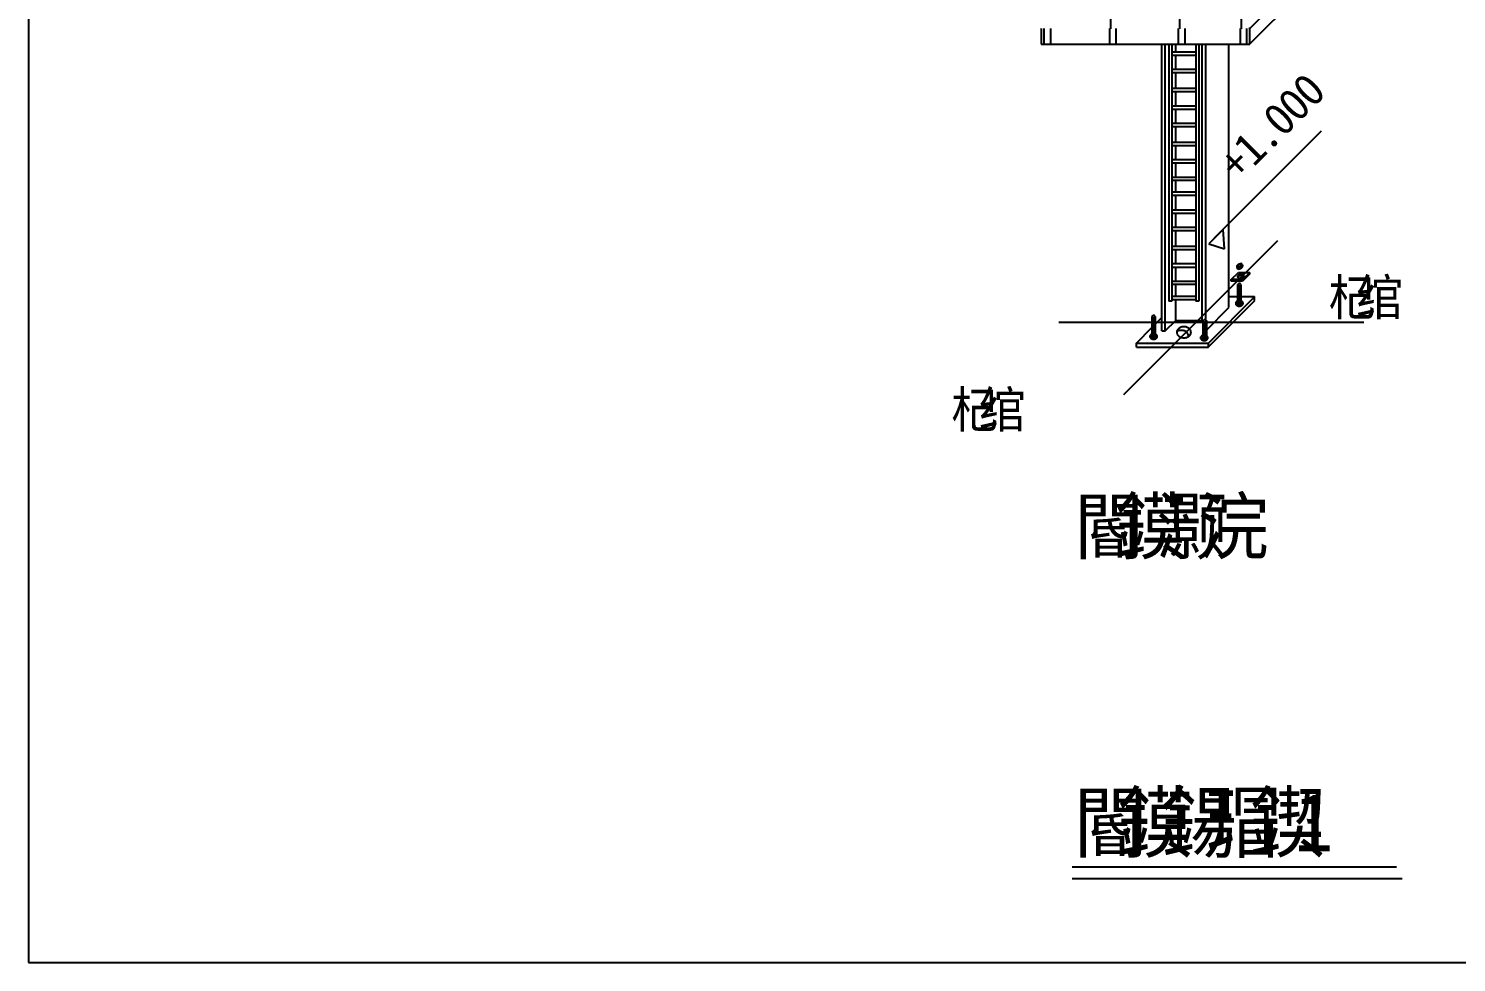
# Model space of a CAD drawing. Header units: metres. Extents: x 0 to 420, y 0 to 297.
# Drawn here: x 0 to 222.5, y 0 to 145.6 of the extents above; entities that cross this region are included whole.
import ezdxf

# ---------------------------------------------------------------- set-up
doc = ezdxf.new("R2010")
doc.units = ezdxf.units.M

msp = doc.modelspace()

# ---------------------------------------------------------------- linework, layer by layer
for p, q in [((0, 296.97), (0, 0)), ((190.23, 145.5), (206.39, 161.65)), ((190.29, 143.16), (206.45, 159.31)), ((168.65, 145.56), (168.65, 155.31)), ((179.39, 145.56), (179.39, 155.31)), ((189.01, 145.56), (189.01, 155.31)), ((157.82, 145.61), (157.82, 143.19)), ((157.82, 145.58), (157.84, 145.61)), ((158.22, 145.59), (158.22, 143.16)), ((159.28, 145.59), (159.28, 143.16)), ((168.44, 145.59), (168.44, 143.16)), ((169.44, 145.59), (169.44, 143.16)), ((179.17, 145.59), (179.17, 143.16)), ((180.18, 145.59), (180.18, 143.16)), ((188.8, 145.59), (188.8, 143.16)), ((189.8, 145.59), (189.8, 143.16)), ((190.34, 143.19), (190.34, 145.77)), ((157.82, 143.19), (190.34, 143.19)), ((176.59, 98.45), (176.59, 143.19)), ((177.13, 98.45), (177.13, 143.19)), ((177.69, 143.19), (177.69, 103.09)), ((178.16, 143.19), (178.16, 103.09)), ((178.78, 141.92), (178.78, 143.19)), ((181.93, 143.19), (181.93, 103.09)), ((182.39, 143.19), (182.39, 103.09)), ((182.92, 100.1), (182.92, 143.19)), ((183.47, 100.19), (183.47, 143.19)), ((187.04, 102.09), (187.04, 143.19)), ((181.92, 141.92), (178.17, 141.92)), ((181.92, 141.4), (178.17, 141.4)), ((178.78, 139.2), (178.78, 141.4)), ((181.92, 139.2), (178.17, 139.2)), ((181.92, 138.67), (178.17, 138.67)), ((178.78, 136.24), (178.78, 138.67)), ((181.92, 136.24), (178.17, 136.24)), ((181.92, 135.72), (178.17, 135.72)), ((181.92, 133.52), (178.17, 133.52)), ((178.78, 133.52), (178.78, 135.72)), ((181.92, 133), (178.17, 133)), ((178.78, 130.8), (178.78, 133)), ((181.92, 130.8), (178.17, 130.8)), ((181.92, 130.28), (178.17, 130.28)), ((178.78, 127.84), (178.78, 130.28)), ((184.83, 112.99), (201.51, 129.67)), ((181.87, 127.84), (178.12, 127.84)), ((181.87, 127.32), (178.12, 127.32)), ((178.78, 125.12), (178.78, 127.32)), ((181.87, 125.12), (178.12, 125.12)), ((181.87, 122.4), (178.1, 122.4)), ((181.87, 124.6), (178.12, 124.6)), ((178.78, 122.4), (178.78, 124.6)), ((181.87, 121.92), (178.1, 121.92)), ((178.78, 120.08), (178.78, 121.92)), ((181.87, 120.08), (178.12, 120.08)), ((181.87, 119.55), (178.12, 119.55)), ((178.78, 117.3), (178.78, 119.55)), ((181.92, 117.3), (178.18, 117.3)), ((181.92, 116.77), (178.18, 116.77)), ((178.78, 114.58), (178.78, 116.77)), ((181.92, 114.58), (178.18, 114.58)), ((181.92, 114.05), (178.18, 114.05)), ((178.78, 111.62), (178.78, 114.05)), ((186.19, 114.29), (183.94, 112.05)), ((186.39, 111.24), (186.19, 114.29)), ((170.68, 88.56), (194.67, 112.56)), ((181.92, 111.62), (178.18, 111.62)), ((183.94, 112.05), (186.39, 111.24)), ((181.92, 111.09), (178.18, 111.09)), ((178.78, 108.9), (178.78, 111.09)), ((181.92, 108.9), (178.18, 108.9)), ((181.92, 108.37), (178.18, 108.37)), ((178.78, 106.18), (178.78, 108.37)), ((187.41, 106.46), (188.54, 107.59)), ((188.52, 108.34), (188.31, 108.6)), ((188.32, 108.59), (188.55, 108.89)), ((188.32, 108.58), (188.32, 108.34)), ((188.32, 108.33), (188.53, 108.09)), ((188.53, 108.68), (188.51, 108.6)), ((188.51, 108.6), (188.53, 108.54)), ((188.58, 108.75), (188.53, 108.68)), ((188.53, 108.54), (188.57, 108.5)), ((188.53, 108.34), (188.93, 108.46)), ((188.53, 108.34), (188.53, 108.09)), ((188.53, 108.09), (188.94, 108.21)), ((188.54, 107.59), (190.3, 107.59)), ((188.55, 108.89), (188.94, 109.03)), ((188.57, 108.5), (188.65, 108.49)), ((188.67, 108.82), (188.58, 108.75)), ((188.65, 108.49), (188.74, 108.5)), ((188.77, 108.86), (188.67, 108.82)), ((188.74, 108.5), (188.84, 108.54)), ((188.86, 108.88), (188.77, 108.86)), ((188.84, 108.54), (188.92, 108.61)), ((188.94, 108.86), (188.86, 108.88)), ((188.92, 108.61), (188.98, 108.69)), ((188.93, 108.46), (189.16, 108.77)), ((188.93, 108.45), (188.93, 108.21)), ((189.15, 108.76), (188.94, 109.02)), ((188.98, 108.82), (188.94, 108.86)), ((188.94, 108.21), (189.16, 108.52)), ((189, 108.76), (188.98, 108.82)), ((188.98, 108.69), (189, 108.76)), ((189.16, 108.76), (189.16, 108.52)), ((190.3, 107.59), (189.16, 106.46)), ((190.3, 107.37), (189.16, 106.24)), ((190.3, 107.37), (190.3, 107.59)), ((181.93, 106.18), (178.16, 106.18)), ((181.93, 105.7), (178.16, 105.7)), ((178.78, 103.85), (178.78, 105.7)), ((187.41, 106.24), (187.41, 106.46)), ((189.16, 106.46), (187.41, 106.46)), ((189.16, 106.24), (187.41, 106.24)), ((188.39, 105.7), (188.39, 102.39)), ((188.43, 105.69), (188.41, 105.61)), ((188.41, 105.61), (188.43, 105.54)), ((188.48, 105.76), (188.43, 105.69)), ((188.43, 105.54), (188.47, 105.5)), ((188.44, 105.34), (188.73, 105.4)), ((188.44, 105.11), (188.73, 105.17)), ((188.44, 104.88), (188.73, 104.94)), ((188.44, 104.65), (188.73, 104.71)), ((188.47, 105.5), (188.55, 105.47)), ((188.57, 105.83), (188.48, 105.76)), ((188.55, 105.47), (188.64, 105.48)), ((188.66, 105.87), (188.57, 105.83)), ((188.64, 105.48), (188.74, 105.52)), ((188.75, 105.88), (188.66, 105.87)), ((188.73, 105.4), (188.9, 105.63)), ((188.73, 105.17), (188.9, 105.41)), ((188.73, 104.94), (188.9, 105.18)), ((188.73, 104.71), (188.9, 104.95)), ((188.73, 104.45), (188.9, 104.69)), ((188.74, 105.52), (188.83, 105.59)), ((188.83, 105.85), (188.75, 105.88)), ((188.88, 105.8), (188.83, 105.85)), ((188.83, 105.59), (188.88, 105.66)), ((188.9, 105.74), (188.88, 105.8)), ((188.88, 105.66), (188.9, 105.74)), ((188.92, 105.7), (188.92, 102.35)), ((189.16, 106.24), (189.16, 106.46)), ((178.16, 103.09), (177.69, 103.09)), ((181.92, 103.85), (178.18, 103.85)), ((181.92, 103.33), (178.18, 103.33)), ((178.78, 100.1), (178.78, 103.33)), ((182.39, 103.09), (181.93, 103.09)), ((183.9, 96.56), (191.1, 103.82)), ((183.9, 95.97), (191.1, 103.19)), ((187.04, 103.82), (188.39, 103.82)), ((188.41, 103.87), (188.7, 103.93)), ((188.43, 102.66), (188.71, 102.72)), ((188.44, 104.39), (188.73, 104.45)), ((188.44, 104.13), (188.73, 104.19)), ((188.44, 103.61), (188.73, 103.67)), ((188.44, 103.35), (188.73, 103.41)), ((188.44, 103.09), (188.73, 103.15)), ((188.44, 102.83), (188.73, 102.89)), ((188.44, 102.57), (188.73, 102.63)), ((188.56, 102.34), (188.7, 102.37)), ((188.7, 103.93), (188.87, 104.17)), ((188.7, 102.37), (188.87, 102.6)), ((188.71, 102.72), (188.88, 102.96)), ((188.73, 104.19), (188.9, 104.43)), ((188.73, 103.67), (188.9, 103.91)), ((188.73, 103.41), (188.9, 103.64)), ((188.73, 103.15), (188.9, 103.38)), ((188.73, 102.89), (188.9, 103.12)), ((188.73, 102.63), (188.9, 102.86)), ((188.85, 102.34), (188.87, 102.37)), ((188.92, 103.82), (191.07, 103.82)), ((191.07, 103.22), (191.07, 103.85)), ((175.04, 100.71), (175.04, 97.22)), ((175.07, 100.7), (175.05, 100.62)), ((175.05, 100.62), (175.07, 100.55)), ((175.13, 100.77), (175.07, 100.7)), ((175.07, 100.55), (175.11, 100.5)), ((175.09, 100.35), (175.38, 100.41)), ((175.09, 100.12), (175.38, 100.18)), ((175.11, 100.5), (175.19, 100.48)), ((175.21, 100.83), (175.13, 100.77)), ((175.19, 100.48), (175.29, 100.49)), ((175.31, 100.87), (175.21, 100.83)), ((175.29, 100.49), (175.38, 100.53)), ((175.4, 100.88), (175.31, 100.87)), ((175.38, 100.41), (175.55, 100.64)), ((175.38, 100.53), (175.47, 100.59)), ((175.38, 100.18), (175.55, 100.42)), ((175.38, 99.95), (175.55, 100.19)), ((175.48, 100.86), (175.4, 100.88)), ((175.47, 100.59), (175.52, 100.67)), ((175.52, 100.81), (175.48, 100.86)), ((175.54, 100.75), (175.52, 100.81)), ((175.52, 100.67), (175.54, 100.75)), ((175.57, 100.71), (175.57, 97.22)), ((175.57, 99.51), (176.59, 100.53)), ((183.21, 100.17), (183.12, 100.1)), ((183.3, 100.21), (183.21, 100.17)), ((183.39, 100.21), (183.3, 100.21)), ((183.47, 100.19), (183.39, 100.21)), ((183.52, 100.14), (183.47, 100.19)), ((183.54, 100.08), (183.52, 100.14)), ((183.56, 98.59), (187.04, 102.09)), ((160.58, 99.83), (208.1, 99.83)), ((172.64, 96.56), (175.04, 98.97)), ((175.06, 98.88), (175.35, 98.94)), ((175.09, 99.89), (175.38, 99.95)), ((175.09, 99.66), (175.38, 99.72)), ((175.09, 99.4), (175.38, 99.46)), ((175.09, 99.14), (175.38, 99.2)), ((175.09, 98.62), (175.38, 98.68)), ((175.09, 98.36), (175.38, 98.42)), ((175.09, 98.1), (175.38, 98.16)), ((175.35, 98.94), (175.52, 99.18)), ((175.38, 99.72), (175.55, 99.96)), ((175.38, 99.46), (175.55, 99.7)), ((175.38, 99.2), (175.55, 99.44)), ((175.38, 98.68), (175.55, 98.92)), ((175.38, 98.42), (175.55, 98.66)), ((175.38, 98.16), (175.55, 98.39)), ((175.38, 97.9), (175.55, 98.13)), ((176.59, 98.45), (177.13, 98.45)), ((177.15, 98.48), (178.77, 100.1)), ((178.65, 100.1), (182.92, 100.1)), ((183.02, 100.06), (183.02, 96.98)), ((183.07, 100.03), (183.05, 99.95)), ((183.05, 99.95), (183.07, 99.88)), ((183.12, 100.1), (183.07, 100.03)), ((183.07, 99.88), (183.11, 99.84)), ((183.07, 98.25), (183.35, 98.31)), ((183.1, 99.72), (183.38, 99.78)), ((183.1, 99.49), (183.38, 99.55)), ((183.1, 99.26), (183.38, 99.32)), ((183.1, 99.03), (183.38, 99.09)), ((183.1, 98.78), (183.38, 98.83)), ((183.1, 98.51), (183.38, 98.57)), ((183.1, 97.99), (183.38, 98.05)), ((183.11, 99.84), (183.19, 99.81)), ((183.19, 99.81), (183.28, 99.82)), ((183.28, 99.82), (183.38, 99.86)), ((183.35, 98.31), (183.52, 98.55)), ((183.38, 99.78), (183.56, 100.01)), ((183.38, 99.86), (183.47, 99.92)), ((183.38, 99.55), (183.56, 99.79)), ((183.38, 99.32), (183.56, 99.56)), ((183.38, 99.09), (183.56, 99.33)), ((183.38, 98.83), (183.56, 99.07)), ((183.38, 98.57), (183.56, 98.81)), ((183.38, 98.05), (183.56, 98.29)), ((183.38, 97.79), (183.56, 98.02)), ((183.47, 99.92), (183.52, 100)), ((183.52, 100), (183.54, 100.08)), ((183.56, 100.06), (183.56, 97.04)), ((172.64, 96.55), (183.9, 96.55)), ((172.64, 95.91), (172.64, 96.55)), ((172.64, 95.91), (183.9, 95.91)), ((174.46, 96.45), (174.4, 96.52)), ((175.06, 97.32), (175.35, 97.38)), ((175.09, 97.84), (175.38, 97.9)), ((175.09, 97.58), (175.38, 97.64)), ((175.35, 97.38), (175.52, 97.61)), ((175.35, 97.15), (175.52, 97.38)), ((175.38, 97.64), (175.55, 97.87)), ((175.49, 97.19), (175.52, 97.23)), ((183.1, 97.73), (183.38, 97.79)), ((183.1, 97.47), (183.38, 97.53)), ((183.1, 97.21), (183.38, 97.27)), ((183.1, 96.95), (183.38, 97.01)), ((183.38, 97.53), (183.56, 97.76)), ((183.38, 97.27), (183.56, 97.5)), ((183.38, 97.01), (183.56, 97.24)), ((183.9, 95.91), (183.9, 96.55)), ((162.63, 14.93), (213.16, 14.93)), ((162.63, 13.09), (214.07, 13.09)), ((0, 0), (420, 0))]:
    msp.add_line(p, q)
for points in [[(188.43, 106.97), (188.43, 106.95), (188.42, 106.93), (188.42, 106.92), (188.42, 106.9), (188.43, 106.88), (188.43, 106.86), (188.43, 106.86)], [(188.51, 107.11), (188.5, 107.1), (188.48, 107.07), (188.46, 107.04), (188.44, 107), (188.43, 106.97)], [(188.43, 106.86), (188.44, 106.84), (188.45, 106.83), (188.46, 106.81), (188.47, 106.8), (188.48, 106.78), (188.49, 106.77), (188.49, 106.77)], [(188.51, 106.9), (188.5, 106.89), (188.48, 106.86), (188.46, 106.83), (188.45, 106.82)], [(188.64, 107.21), (188.61, 107.2), (188.57, 107.17), (188.53, 107.13), (188.51, 107.11)], [(188.64, 107), (188.61, 106.99), (188.57, 106.96), (188.53, 106.92), (188.51, 106.9)], [(188.82, 107.29), (188.75, 107.27), (188.67, 107.23), (188.64, 107.21)], [(188.82, 107.09), (188.75, 107.06), (188.67, 107.03), (188.64, 107)], [(189.02, 107.33), (188.98, 107.33), (188.9, 107.32), (188.82, 107.3), (188.82, 107.29)], [(189.02, 107.12), (188.98, 107.12), (188.9, 107.11), (188.82, 107.09), (188.82, 107.09)], [(189.18, 107.31), (189.15, 107.32), (189.1, 107.33), (189.04, 107.33), (189.02, 107.33)], [(189.18, 107.11), (189.15, 107.11), (189.1, 107.12), (189.04, 107.12), (189.02, 107.12)], [(189.32, 107.24), (189.29, 107.26), (189.26, 107.28), (189.23, 107.3), (189.2, 107.31), (189.18, 107.31)], [(189.32, 107.04), (189.29, 107.05), (189.26, 107.07), (189.23, 107.09), (189.2, 107.1), (189.18, 107.11)], [(189.18, 106.8), (189.2, 106.81), (189.24, 106.85), (189.28, 106.88), (189.31, 106.91)], [(189.31, 106.91), (189.32, 106.92), (189.34, 106.95), (189.36, 106.98), (189.37, 107.01), (189.38, 107.04)], [(189.38, 107.15), (189.38, 107.17), (189.37, 107.19), (189.36, 107.2), (189.35, 107.22), (189.34, 107.23), (189.32, 107.24), (189.32, 107.24)], [(189.36, 106.99), (189.36, 106.99), (189.35, 107.01), (189.34, 107.02), (189.32, 107.03), (189.32, 107.04)], [(189.38, 107.04), (189.39, 107.06), (189.39, 107.08), (189.39, 107.1), (189.39, 107.12), (189.39, 107.13), (189.38, 107.15), (189.38, 107.15)], [(188.49, 106.77), (188.52, 106.75), (188.55, 106.73), (188.58, 106.72), (188.62, 106.7), (188.63, 106.7)], [(188.63, 106.7), (188.66, 106.69), (188.71, 106.69), (188.77, 106.68), (188.8, 106.68)], [(188.8, 106.68), (188.84, 106.69), (188.91, 106.7), (188.99, 106.72), (189, 106.72)], [(189, 106.72), (189.07, 106.74), (189.14, 106.78), (189.18, 106.8)], [(188.16, 102.9), (188.15, 102.9), (188.14, 102.87), (188.13, 102.84), (188.12, 102.81), (188.12, 102.78), (188.12, 102.75)], [(188.12, 102.75), (188.12, 102.72), (188.12, 102.69), (188.13, 102.66), (188.14, 102.63), (188.15, 102.6), (188.16, 102.6)], [(188.29, 103.05), (188.27, 103.03), (188.23, 103), (188.2, 102.97), (188.17, 102.93), (188.16, 102.9)], [(188.16, 102.6), (188.17, 102.57), (188.2, 102.53), (188.23, 102.5), (188.27, 102.47), (188.29, 102.45)], [(188.39, 103.11), (188.36, 103.09), (188.31, 103.06), (188.29, 103.05)], [(188.29, 102.45), (188.31, 102.44), (188.36, 102.41), (188.41, 102.38), (188.47, 102.36), (188.47, 102.36)], [(188.47, 102.36), (188.54, 102.34), (188.62, 102.33), (188.7, 102.33)], [(188.7, 102.33), (188.77, 102.33), (188.85, 102.34), (188.92, 102.36)], [(189.11, 103.05), (189.09, 103.06), (189.03, 103.09), (188.98, 103.12), (188.93, 103.14), (188.92, 103.14)], [(188.92, 103.14), (188.92, 103.14)], [(188.92, 102.36), (188.98, 102.38), (189.03, 102.41), (189.09, 102.44), (189.11, 102.45)], [(189.23, 102.9), (189.22, 102.93), (189.19, 102.97), (189.16, 103), (189.13, 103.03), (189.11, 103.05)], [(189.11, 102.45), (189.13, 102.47), (189.16, 102.5), (189.19, 102.53), (189.22, 102.57), (189.23, 102.6)], [(189.28, 102.75), (189.27, 102.78), (189.27, 102.81), (189.26, 102.84), (189.25, 102.87), (189.24, 102.9), (189.23, 102.9)], [(189.23, 102.6), (189.24, 102.6), (189.25, 102.63), (189.26, 102.66), (189.27, 102.69), (189.27, 102.72), (189.28, 102.75)], [(175.04, 97.96), (174.98, 97.93), (174.93, 97.9), (174.91, 97.89)], [(175.73, 97.89), (175.71, 97.9), (175.66, 97.93), (175.61, 97.96), (175.57, 97.97)], [(179.02, 98.56), (179, 98.5), (178.97, 98.44), (178.96, 98.38), (178.95, 98.31), (178.95, 98.24), (178.95, 98.24)], [(178.95, 98.24), (178.95, 98.18), (178.96, 98.11), (178.97, 98.05), (179, 97.98), (179.02, 97.92)], [(179.2, 98.48), (179.11, 98.45), (179.01, 98.4), (178.96, 98.37)], [(179.27, 98.85), (179.25, 98.84), (179.19, 98.78), (179.13, 98.71), (179.07, 98.64), (179.03, 98.57), (179.02, 98.56)], [(179.02, 97.92), (179.07, 97.85), (179.13, 97.77), (179.19, 97.71), (179.25, 97.65), (179.27, 97.63)], [(179.63, 98.55), (179.49, 98.54), (179.36, 98.52), (179.22, 98.49), (179.2, 98.48)], [(179.62, 99.04), (179.53, 99.01), (179.43, 98.96), (179.34, 98.9), (179.27, 98.85)], [(180.05, 99.11), (179.91, 99.1), (179.78, 99.08), (179.64, 99.05), (179.62, 99.04)], [(180.07, 98.48), (180.04, 98.49), (179.91, 98.52), (179.77, 98.54), (179.63, 98.55), (179.63, 98.55)], [(180.49, 99.04), (180.46, 99.05), (180.33, 99.08), (180.19, 99.1), (180.05, 99.11), (180.05, 99.11)], [(180.41, 98.3), (180.35, 98.35), (180.25, 98.4), (180.15, 98.45), (180.07, 98.48)], [(180.66, 98.01), (180.61, 98.09), (180.56, 98.16), (180.5, 98.22), (180.43, 98.28), (180.41, 98.3)], [(180.83, 98.85), (180.77, 98.9), (180.67, 98.96), (180.57, 99.01), (180.49, 99.04)], [(180.74, 97.69), (180.74, 97.75), (180.73, 97.82), (180.71, 97.88), (180.69, 97.95), (180.66, 98.01)], [(181.08, 98.56), (181.03, 98.64), (180.98, 98.71), (180.92, 98.78), (180.85, 98.84), (180.83, 98.85)], [(180.83, 97.63), (180.85, 97.65), (180.92, 97.71), (180.98, 97.77), (181.03, 97.85), (181.08, 97.92), (181.08, 97.92)], [(181.16, 98.24), (181.15, 98.31), (181.14, 98.38), (181.13, 98.44), (181.11, 98.5), (181.08, 98.56)], [(181.08, 97.92), (181.11, 97.98), (181.13, 98.05), (181.14, 98.11), (181.15, 98.18), (181.16, 98.24), (181.16, 98.24)], [(174.78, 97.74), (174.78, 97.74), (174.77, 97.71), (174.76, 97.68), (174.75, 97.65), (174.74, 97.62), (174.74, 97.59), (174.74, 97.59)], [(174.74, 97.59), (174.74, 97.56), (174.75, 97.53), (174.76, 97.5), (174.77, 97.47), (174.78, 97.44), (174.78, 97.44)], [(174.91, 97.89), (174.89, 97.87), (174.86, 97.84), (174.83, 97.81), (174.8, 97.77), (174.78, 97.74)], [(174.78, 97.44), (174.8, 97.41), (174.83, 97.37), (174.86, 97.34), (174.89, 97.31), (174.91, 97.29)], [(174.91, 97.29), (174.93, 97.28), (174.98, 97.25), (175.04, 97.22), (175.09, 97.2), (175.09, 97.2)], [(175.09, 97.2), (175.17, 97.18), (175.24, 97.17), (175.32, 97.17)], [(175.32, 97.17), (175.4, 97.17), (175.48, 97.18), (175.55, 97.2)], [(175.55, 97.2), (175.61, 97.22), (175.66, 97.25), (175.71, 97.28), (175.73, 97.29)], [(175.86, 97.74), (175.84, 97.77), (175.82, 97.81), (175.79, 97.84), (175.75, 97.87), (175.73, 97.89)], [(175.73, 97.29), (175.75, 97.31), (175.79, 97.34), (175.82, 97.37), (175.84, 97.41), (175.86, 97.44)], [(175.9, 97.59), (175.9, 97.62), (175.89, 97.65), (175.89, 97.68), (175.88, 97.71), (175.86, 97.74), (175.86, 97.74)], [(175.86, 97.44), (175.86, 97.44), (175.88, 97.47), (175.89, 97.5), (175.89, 97.53), (175.9, 97.56), (175.9, 97.59), (175.9, 97.59)], [(179.27, 97.63), (179.34, 97.58), (179.43, 97.53), (179.53, 97.48), (179.62, 97.45)], [(179.62, 97.45), (179.64, 97.44), (179.78, 97.41), (179.91, 97.39), (180.05, 97.38)], [(180.05, 97.38), (180.19, 97.39), (180.33, 97.41), (180.46, 97.44), (180.49, 97.45)], [(180.49, 97.45), (180.57, 97.48), (180.67, 97.53), (180.77, 97.58), (180.83, 97.63)], [(180.73, 97.56), (180.74, 97.62), (180.74, 97.69)], [(182.68, 97.53), (182.68, 97.53), (182.66, 97.5), (182.65, 97.47), (182.65, 97.44), (182.64, 97.41), (182.64, 97.38)], [(182.64, 97.38), (182.64, 97.35), (182.65, 97.32), (182.65, 97.29), (182.66, 97.26), (182.68, 97.23), (182.68, 97.23)], [(182.81, 97.68), (182.79, 97.66), (182.76, 97.63), (182.73, 97.6), (182.7, 97.56), (182.68, 97.53)], [(182.76, 97.25), (182.7, 97.23), (182.68, 97.22)], [(182.68, 97.23), (182.7, 97.2), (182.73, 97.16), (182.76, 97.13), (182.79, 97.1), (182.81, 97.08)], [(182.99, 97.28), (182.91, 97.28), (182.83, 97.27), (182.76, 97.25)], [(182.99, 97.77), (182.93, 97.75), (182.88, 97.72), (182.83, 97.69), (182.81, 97.68)], [(182.81, 97.08), (182.83, 97.07), (182.88, 97.04), (182.93, 97.01), (182.99, 96.99), (182.99, 96.99)], [(183.02, 97.78), (182.99, 97.77)], [(183.02, 97.28), (183, 97.28), (182.99, 97.28)], [(182.99, 96.99), (183.07, 96.97), (183.14, 96.96), (183.22, 96.96)], [(183.22, 96.96), (183.3, 96.96), (183.37, 96.97), (183.45, 96.99)], [(183.45, 96.99), (183.51, 97.01), (183.56, 97.04), (183.61, 97.07), (183.63, 97.08)], [(183.63, 97.68), (183.61, 97.69), (183.56, 97.72), (183.56, 97.72)], [(183.76, 97.53), (183.74, 97.56), (183.71, 97.6), (183.68, 97.63), (183.65, 97.66), (183.63, 97.68)], [(183.63, 97.08), (183.65, 97.1), (183.68, 97.13), (183.71, 97.16), (183.74, 97.2), (183.76, 97.23)], [(183.8, 97.38), (183.8, 97.41), (183.79, 97.44), (183.79, 97.47), (183.78, 97.5), (183.76, 97.53), (183.76, 97.53)], [(183.76, 97.23), (183.76, 97.23), (183.78, 97.26), (183.79, 97.29), (183.79, 97.32), (183.8, 97.35), (183.8, 97.38), (183.8, 97.38)]]:
    msp.add_lwpolyline(points)

# ---------------------------------------------------------------- texts
for s, p in [('0', (200.05, 133.06)), ('0', (197.76, 130.77)), ('0', (195.47, 128.48)), ('1', (190.88, 123.9)), ('.', (193.18, 126.19)), ('+', (188.59, 121.6))]:
    msp.add_text(s, height=5.09, rotation=45).set_placement(p)
for s, height, p in [('杞', 5.66, (202.56, 100.87)), ('绾', 5.66, (206.86, 100.87)), ('杞', 5.66, (143.75, 83.37)), ('绾', 5.66, (148.06, 83.37)), ('鏌', 8.48, (169.35, 63.77)), ('浣', 8.48, (182.26, 63.77)), ('閽', 8.48, (162.89, 63.77)), ('灏', 8.48, (175.81, 63.77)), ('閽', 9.05, (162.77, 17.3)), ('鏌', 9.05, (169.66, 17.3)), ('鍚', 9.05, (176.54, 17.3)), ('瑁', 9.05, (183.43, 17.3)), ('鍥', 9.05, (190.32, 17.3)), ('1', 9.05, (197.2, 17.3))]:
    msp.add_text(s, height=height).set_placement(p)

doc.saveas('drawing.dxf')
